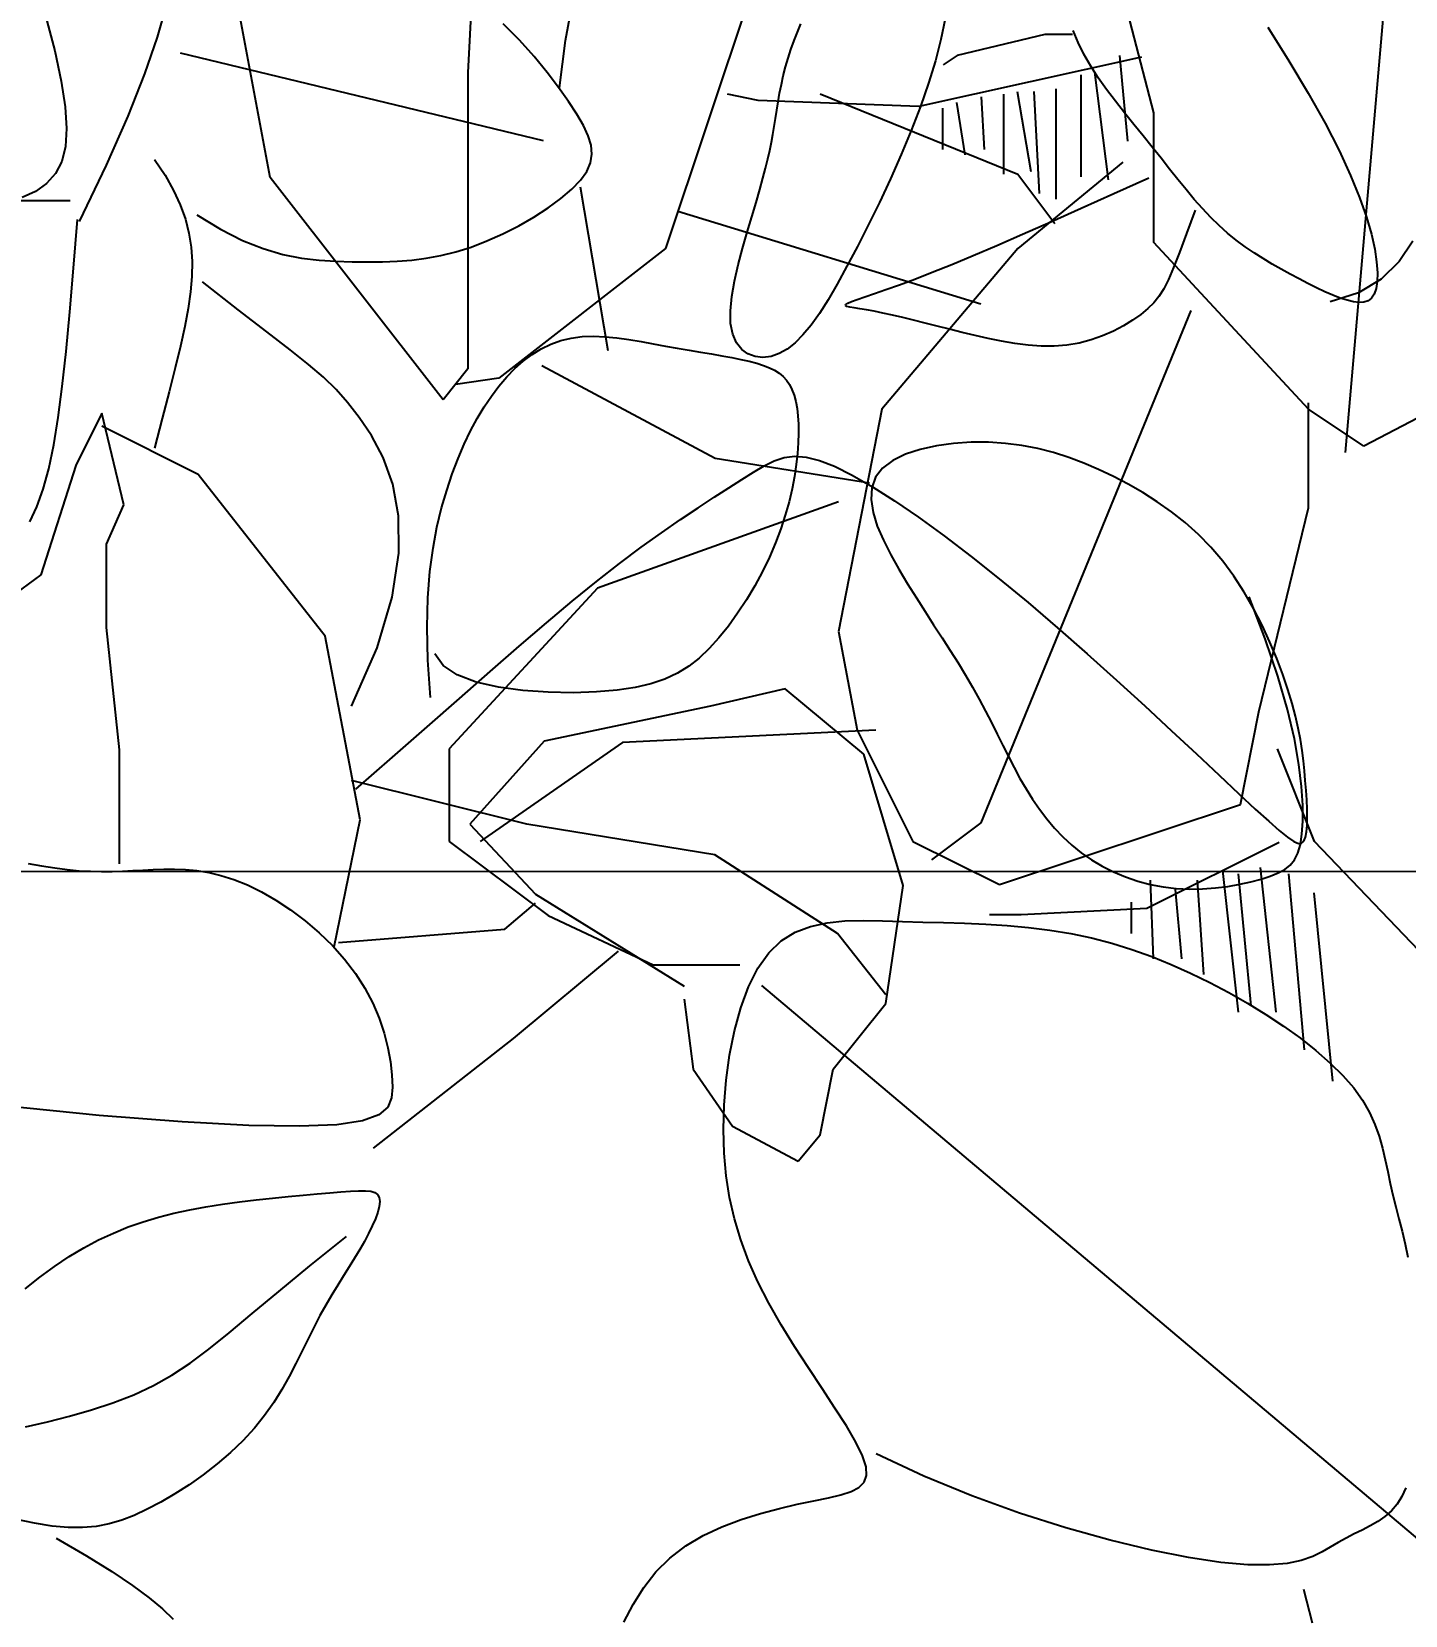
# Model space of a CAD drawing. Header units: metres. Extents: x 10 to 239, y 2 to 253.
# Drawn here: x 85.853 to 88.251, y 94.884 to 97.649 of the extents above; entities that cross this region are included whole.
import ezdxf

# ---------------------------------------------------------------- set-up
doc = ezdxf.new("R2010")
doc.units = ezdxf.units.M
doc.header["$MEASUREMENT"] = 0
doc.layers.get('Defpoints').update_dxf_attribs({"color": 9})
for name, color, linetype in [('-cotas', 252, 'Continuous'), ('1', 7, 'Continuous'), ('cot200', 9, 'Continuous')]:
    doc.layers.add(name, color=color, linetype=linetype)
doc.layers.add('barrera', color=7, linetype='Continuous', lineweight=0, true_color=0x9dbb63)
doc.layers.add('bloques ARBOLES', color=7, linetype='Continuous', true_color=0xb8d897)
doc.styles.get("Standard").update_dxf_attribs({"font": 'arial.ttf'})
doc.dimstyles.get("Standard").update_dxf_attribs({"dimtxt": 0.18, "dimasz": 0.18, "dimexe": 0.18, "dimexo": 0.0625, "dimgap": 0.09, "dimtad": 0, "dimtih": 1, "dimtoh": 1, "dimdec": 4, "dimzin": 0, "dimdsep": 46, "dimtxsty": 'Standard', "dimcen": 0.09, "dimadec": 0, "dimazin": 0, "dimtfac": 1, "dimtdec": 4, "dimtofl": 0, "dimtmove": 0, "dimatfit": 3, "dimfxl": 1, "dimtolj": 1, "dimtzin": 0, "dimarcsym": 0})

# ---------------------------------------------------------------- blocks, each defined once
blk = doc.blocks.new('A$C6F4E7DED')
for p, q in [((1790.46, 1611.05), (1804.72, 1337.47)), ((1399.69, 1162.18), (1376.88, 1424.38)), ((1895.99, 1289.02), (1918.81, 1411.56)), ((1488.11, 1318.93), (1505.23, 1384.48)), ((1670.66, 1384.48), (1713.44, 1256.23)), ((1504.03, 1345.3), (1500.21, 1305.83)), ((1493.82, 1344.58), (1596.5, 1321.78)), ((1515.5, 1337.66), (1509.13, 1288.01)), ((1521.87, 1336.39), (1521.87, 1289.28)), ((1804.72, 1337.47), (1804.72, 1200.68)), ((1533.34, 1330.02), (1533.34, 1279.09)), ((1543.53, 1328.75), (1540.98, 1281.64)), ((1551.18, 1328.75), (1544.81, 1291.83)), ((1550.86, 1290.43), (1642.14, 1327.48)), ((1557.55, 1327.48), (1557.55, 1290.55)), ((1567.75, 1326.2), (1566.47, 1302.01)), ((1579.21, 1323.66), (1575.39, 1299.47)), ((1596.5, 1321.78), (1670.66, 1324.63)), ((1670.66, 1324.63), (1684.92, 1327.48)), ((1488.11, 1259.08), (1488.11, 1318.93)), ((1585.59, 1321.11), (1585.59, 1302.01)), ((1502.38, 1296.13), (1550.86, 1256.23)), ((1533.75, 1267.63), (1550.86, 1290.43)), ((1816.13, 1186.43), (1895.99, 1289.02)), ((1567.98, 1230.58), (1707.74, 1273.33)), ((1416.81, 1182.13), (1488.11, 1259.08)), ((1550.86, 1256.23), (1613.61, 1182.13)), ((1713.44, 1256.23), (1790.46, 1196.38)), ((1471, 1227.73), (1567.98, 991.18)), ((1690.63, 1159.33), (1770.49, 1202.08)), ((1804.72, 1200.68), (1816.13, 1186.43)), ((1331.24, 1196.38), (1391.14, 1165.03)), ((1790.46, 1196.38), (1810.42, 1193.53)), ((1416.81, 1136.53), (1416.81, 1184.98)), ((1391.14, 1165.03), (1416.81, 1182.13)), ((1613.61, 1182.13), (1633.58, 1079.53)), ((1619.32, 1147.93), (1690.63, 1159.33)), ((442.47, 1131.47), (438.68, 1151.45)), ((267.12, 1141.41), (269.11, 1131.92)), ((630.77, 1132.93), (626.48, 1147.5)), ((682.35, 1142.9), (678.13, 1126.66)), ((118.22, 1137.54), (108.52, 1122.06)), ((205.8, 1130.5), (208.09, 1136.03)), ((208.34, 1134.16), (221.14, 1134.16)), ((221.14, 1134.16), (261.67, 1124.57)), ((335.32, 1135.34), (333.75, 1139.22)), ((336.88, 1131.39), (335.32, 1135.34)), ((463.68, 1131.6), (471.24, 1139.21)), ((636.58, 1116.03), (630.77, 1132.93)), ((1439.63, 1042.48), (1416.81, 1136.53)), ((1633.58, 1139.38), (1744.82, 1099.48)), ((203.13, 1125.09), (205.8, 1130.5)), ((269.11, 1131.92), (271.67, 1122.06)), ((338.35, 1127.37), (336.88, 1131.39)), ((339.7, 1123.32), (338.35, 1127.37)), ((445.11, 1109.65), (442.47, 1131.47)), ((452.58, 1085.14), (620.02, 1125.63)), ((456.9, 1124.04), (463.68, 1131.6)), ((678.13, 1126.66), (675.12, 1112.7)), ((108.52, 1122.06), (99.64, 1107.18)), ((196.51, 1114.25), (200.02, 1119.67)), ((200.02, 1119.67), (203.13, 1125.09)), ((261.67, 1124.57), (268.07, 1120.3)), ((271.67, 1122.06), (274.82, 1111.78)), ((340.88, 1119.25), (339.7, 1123.32)), ((341.9, 1115.19), (340.88, 1119.25)), ((450.87, 1116.69), (456.9, 1124.04)), ((192.69, 1108.82), (196.51, 1114.25)), ((274.82, 1111.78), (278.59, 1101.04)), ((342.79, 1111.14), (341.9, 1115.19)), ((343.57, 1107.12), (342.79, 1111.14)), ((445.58, 1109.7), (450.87, 1116.69)), ((644.26, 1096.47), (636.58, 1116.03)), ((675.12, 1112.7), (673.3, 1100.83)), ((99.64, 1107.18), (91.85, 1093.27)), ((188.63, 1103.4), (192.69, 1108.82)), ((344.26, 1103.15), (343.57, 1107.12)), ((441.02, 1103.25), (445.58, 1109.7)), ((180.13, 1092.69), (184.42, 1098.02)), ((184.42, 1098.02), (188.63, 1103.4)), ((278.59, 1101.04), (282.86, 1089.98)), ((344.9, 1099.25), (344.26, 1103.15)), ((345.51, 1095.43), (344.9, 1099.25)), ((434.14, 1092.25), (437.19, 1097.46)), ((437.19, 1097.46), (441.02, 1103.25)), ((654.17, 1073.88), (644.26, 1096.47)), ((673.3, 1100.83), (672.66, 1090.83)), ((1744.82, 1099.48), (1813.27, 1025.38)), ((91.85, 1093.27), (85.34, 1080.61)), ((175.84, 1087.41), (180.13, 1092.69)), ((282.86, 1089.98), (287.53, 1078.79)), ((346.1, 1091.71), (345.51, 1095.43)), ((346.72, 1088.09), (346.1, 1091.71)), ((431.92, 1087.51), (434.14, 1092.25)), ((672.66, 1090.83), (673.21, 1082.5)), ((167.55, 1077.12), (171.62, 1082.22)), ((171.62, 1082.22), (175.84, 1087.41)), ((347.38, 1084.47), (346.72, 1088.09)), ((348.14, 1080.75), (347.38, 1084.47)), ((430.24, 1079.02), (430.6, 1083.14)), ((430.6, 1083.14), (431.92, 1087.51)), ((673.21, 1082.5), (674.93, 1075.64)), ((85.34, 1080.61), (80.06, 1069.21)), ((163.6, 1072.14), (167.55, 1077.12)), ((287.53, 1078.79), (292.47, 1067.65)), ((349.01, 1076.81), (348.14, 1080.75)), ((350.05, 1072.55), (349.01, 1076.81)), ((430.9, 1075.03), (430.24, 1079.02)), ((432.63, 1071.07), (430.9, 1075.03)), ((632.09, 1076.59), (627.24, 1069.24)), ((674.93, 1075.64), (677.82, 1070.03)), ((1633.58, 1079.53), (1625.02, 1033.93)), ((80.06, 1069.21), (75.9, 1059.02)), ((155.95, 1062.63), (159.74, 1067.3)), ((159.74, 1067.3), (163.6, 1072.14)), ((189.38, 1060.77), (173.15, 1068.09)), ((292.47, 1067.65), (297.55, 1056.74)), ((351.28, 1067.86), (350.05, 1072.55)), ((352.73, 1062.62), (351.28, 1067.86)), ((435.51, 1067.02), (432.63, 1071.07)), ((627.24, 1069.24), (623.29, 1062.26)), ((666.66, 1047.9), (654.17, 1073.88)), ((677.82, 1070.03), (681.87, 1065.48)), ((152.19, 1058.14), (155.95, 1062.63)), ((204.48, 1054), (189.38, 1060.77)), ((354.46, 1056.72), (352.73, 1062.62)), ((422.71, 988.17), (435.51, 1063.83)), ((439.55, 1062.81), (435.51, 1067.02)), ((444.6, 1058.5), (439.55, 1062.81)), ((623.29, 1062.26), (620.17, 1055.55)), ((681.87, 1065.48), (687.05, 1061.8)), ((687.05, 1061.8), (693.15, 1058.95)), ((75.9, 1059.02), (72.74, 1049.99)), ((144.64, 1049.83), (148.43, 1053.87)), ((148.43, 1053.87), (152.19, 1058.14)), ((151.82, 1053.17), (155.8, 1042.33)), ((218.49, 1047.76), (204.48, 1054)), ((297.55, 1056.74), (302.67, 1046.25)), ((356.45, 1050.12), (354.46, 1056.72)), ((450.48, 1054.19), (444.6, 1058.5)), ((457.02, 1049.98), (450.48, 1054.19)), ((620.17, 1055.55), (617.81, 1049.02)), ((670.96, 1057.4), (711.82, 1057.4)), ((72.74, 1049.99), (70.46, 1042.05)), ((136.84, 1042.55), (140.78, 1046.05)), ((140.78, 1046.05), (144.64, 1049.83)), ((231.44, 1042.06), (218.49, 1047.76)), ((302.67, 1046.25), (307.69, 1036.35)), ((358.59, 1042.96), (356.45, 1050.12)), ((464.02, 1045.96), (457.02, 1049.98)), ((471.31, 1042.25), (464.02, 1045.96)), ((612.55, 1051.04), (601.7, 1044.31)), ((617.81, 1049.02), (616.17, 1042.55)), ((669.4, 1026.44), (667.55, 1048.9)), ((51.27, 1038.81), (57.64, 1029.38)), ((70.46, 1042.05), (68.94, 1035.16)), ((128.74, 1036.27), (132.82, 1039.3)), ((132.82, 1039.3), (136.84, 1042.55)), ((155.8, 1042.33), (159.06, 1033.58)), ((243.35, 1036.89), (231.44, 1042.06)), ((360.73, 1035.48), (358.59, 1042.96)), ((478.69, 1038.94), (471.31, 1042.25)), ((485.99, 1036.12), (478.69, 1038.94)), ((591.49, 1039.16), (581.87, 1035.38)), ((601.7, 1044.31), (591.49, 1039.16)), ((616.17, 1042.55), (615.18, 1036.06)), ((1448.18, 999.73), (1439.63, 1042.48)), ((68.94, 1035.16), (68.06, 1029.25)), ((116.27, 1028.3), (120.45, 1030.8)), ((120.45, 1030.8), (124.61, 1033.45)), ((124.61, 1033.45), (128.74, 1036.27)), ((159.06, 1033.58), (161.78, 1026.61)), ((254.25, 1032.24), (243.35, 1036.89)), ((264.17, 1028.11), (254.25, 1032.24)), ((307.69, 1036.35), (312.51, 1027.24)), ((362.72, 1027.89), (360.73, 1035.48)), ((493.07, 1033.88), (485.99, 1036.12)), ((499.95, 1032.17), (493.07, 1033.88)), ((506.7, 1030.93), (499.95, 1032.17)), ((513.39, 1030.08), (506.7, 1030.93)), ((564.22, 1031.05), (556.09, 1030.06)), ((572.8, 1032.75), (564.22, 1031.05)), ((581.87, 1035.38), (572.8, 1032.75)), ((615.18, 1036.06), (614.78, 1029.43)), ((1625.02, 1033.93), (1599.35, 982.63)), ((1616.47, 1033.93), (1733.41, 1028.23)), ((57.64, 1029.38), (65.96, 1021.35)), ((68.06, 1029.25), (67.71, 1024.28)), ((67.71, 1024.28), (67.79, 1020.19)), ((103.81, 1021.39), (107.94, 1023.61)), ((107.94, 1023.61), (112.1, 1025.91)), ((112.1, 1025.91), (116.27, 1028.3)), ((161.78, 1026.61), (164.15, 1021.12)), ((273.13, 1024.49), (264.17, 1028.11)), ((281.17, 1021.37), (273.13, 1024.49)), ((312.51, 1027.24), (317.02, 1019.06)), ((364.41, 1020.4), (362.72, 1027.89)), ((520.09, 1029.57), (513.39, 1030.08)), ((526.86, 1029.33), (520.09, 1029.57)), ((533.78, 1029.29), (526.86, 1029.33)), ((540.92, 1029.37), (533.78, 1029.29)), ((548.33, 1029.58), (540.92, 1029.37)), ((556.09, 1030.06), (548.33, 1029.58)), ((614.78, 1029.43), (614.91, 1022.58)), ((671.15, 1006.17), (669.4, 1026.44)), ((1413.96, 982.63), (1431.07, 1025.38)), ((1733.41, 1028.23), (1799.01, 982.63)), ((1813.27, 1025.38), (1813.27, 982.63)), ((65.96, 1021.35), (76.49, 1015.07)), ((67.79, 1020.19), (68.26, 1016.92)), ((68.26, 1016.92), (69.12, 1014.39)), ((91.97, 1015.49), (95.79, 1017.29)), ((95.79, 1017.29), (99.75, 1019.27)), ((99.75, 1019.27), (103.81, 1021.39)), ((164.15, 1021.12), (166.34, 1016.79)), ((166.34, 1016.79), (168.54, 1013.31)), ((288.29, 1018.72), (281.17, 1021.37)), ((294.5, 1016.49), (288.29, 1018.72)), ((299.81, 1014.64), (294.5, 1016.49)), ((317.02, 1019.06), (321.24, 1011.83)), ((365.65, 1013.24), (364.41, 1020.4)), ((593.43, 1007.18), (609.86, 1020.06)), ((614.91, 1022.58), (615.52, 1015.39)), ((69.12, 1014.39), (70.35, 1012.56)), ((70.35, 1012.56), (71.95, 1011.36)), ((71.95, 1011.36), (73.89, 1010.72)), ((73.89, 1010.72), (76.17, 1010.58)), ((76.17, 1010.58), (78.77, 1010.89)), ((76.49, 1015.07), (89.5, 1010.89)), ((78.77, 1010.89), (81.69, 1011.57)), ((81.69, 1011.57), (84.89, 1012.59)), ((84.89, 1012.59), (88.33, 1013.91)), ((88.33, 1013.91), (91.97, 1015.49)), ((168.54, 1013.31), (170.93, 1010.39)), ((170.93, 1010.39), (173.68, 1007.71)), ((304.22, 1013.13), (299.81, 1014.64)), ((307.74, 1011.92), (304.22, 1013.13)), ((310.38, 1010.95), (307.74, 1011.92)), ((312.15, 1010.19), (310.38, 1010.95)), ((311.15, 1008.4), (312.5, 1008.75)), ((313.06, 1009.6), (312.15, 1010.19)), ((312.5, 1008.75), (313.16, 1009.14)), ((313.16, 1009.14), (313.06, 1009.6)), ((321.24, 1011.83), (325.25, 1005.51)), ((366.3, 1006.63), (365.65, 1013.24)), ((615.52, 1015.39), (616.6, 1007.71)), ((173.68, 1007.71), (176.95, 1005.02)), ((176.95, 1005.02), (180.71, 1002.35)), ((180.71, 1002.35), (184.93, 999.76)), ((276.46, 1000.99), (281.76, 1002.31)), ((281.76, 1002.31), (286.78, 1003.55)), ((286.78, 1003.55), (291.5, 1004.66)), ((291.5, 1004.66), (295.88, 1005.64)), ((295.88, 1005.64), (299.89, 1006.46)), ((299.89, 1006.46), (303.47, 1007.11)), ((303.47, 1007.11), (306.58, 1007.62)), ((306.58, 1007.62), (309.16, 1008.03)), ((309.16, 1008.03), (311.15, 1008.4)), ((325.25, 1005.51), (329.08, 1000.09)), ((366.19, 1000.78), (366.3, 1006.63)), ((580.17, 996.93), (593.43, 1007.18)), ((616.6, 1007.71), (618.12, 999.41)), ((672.88, 987.99), (671.15, 1006.17)), ((184.93, 999.76), (189.55, 997.34)), ((189.55, 997.34), (194.51, 995.16)), ((194.51, 995.16), (199.78, 993.3)), ((247.3, 993.86), (253.37, 995.24)), ((253.37, 995.24), (259.36, 996.7)), ((259.36, 996.7), (265.23, 998.16)), ((265.23, 998.16), (270.94, 999.6)), ((270.94, 999.6), (276.46, 1000.99)), ((329.08, 1000.09), (332.8, 995.55)), ((332.8, 995.55), (336.45, 991.85)), ((363.49, 991.92), (365.23, 995.87)), ((365.23, 995.87), (366.19, 1000.78)), ((418.68, 994.19), (413.13, 993.42)), ((424.16, 994.72), (418.68, 994.19)), ((429.53, 994.94), (424.16, 994.72)), ((434.75, 994.77), (429.53, 994.94)), ((439.78, 994.14), (434.75, 994.77)), ((444.59, 993), (439.78, 994.14)), ((569.55, 988.72), (580.17, 996.93)), ((618.12, 999.41), (620.09, 990.34)), ((1559.42, 962.68), (1448.18, 999.73)), ((199.78, 993.3), (205.29, 991.83)), ((205.29, 991.83), (211.01, 990.84)), ((211.01, 990.84), (216.88, 990.37)), ((216.88, 990.37), (222.86, 990.38)), ((222.86, 990.38), (228.93, 990.8)), ((228.93, 990.8), (235.05, 991.57)), ((235.05, 991.57), (241.19, 992.61)), ((241.19, 992.61), (247.3, 993.86)), ((336.45, 991.85), (340.1, 988.99)), ((340.1, 988.99), (343.79, 986.93)), ((343.79, 986.93), (347.55, 985.66)), ((354.88, 985.57), (358.19, 986.8)), ((358.19, 986.8), (361.1, 988.91)), ((361.1, 988.91), (363.49, 991.92)), ((375.07, 986.78), (370.24, 985.94)), ((380.14, 987.65), (375.07, 986.78)), ((385.4, 988.53), (380.14, 987.65)), ((390.81, 989.46), (385.4, 988.53)), ((396.33, 990.44), (390.81, 989.46)), ((401.91, 991.47), (396.33, 990.44)), ((407.52, 992.49), (401.91, 991.47)), ((413.13, 993.42), (407.52, 992.49)), ((449.2, 991.34), (444.59, 993)), ((453.61, 989.19), (449.2, 991.34)), ((457.84, 986.57), (453.61, 989.19)), ((561.04, 981.95), (569.55, 988.72)), ((620.09, 990.34), (622.48, 980.34)), ((674.65, 971.77), (672.88, 987.99)), ((1567.98, 991.18), (1590.8, 974.08)), ((348.33, 980.44), (345.94, 979.25)), ((347.55, 985.66), (351.29, 985.2)), ((351.06, 981.51), (348.33, 980.44)), ((354.14, 982.47), (351.06, 981.51)), ((351.29, 985.2), (354.88, 985.57)), ((357.6, 983.38), (354.14, 982.47)), ((361.46, 984.25), (357.6, 983.38)), ((365.69, 985.1), (361.46, 984.25)), ((370.24, 985.94), (365.69, 985.1)), ((461.89, 983.52), (457.84, 986.57)), ((465.78, 980.04), (461.89, 983.52)), ((469.52, 976.18), (465.78, 980.04)), ((554.12, 976.03), (561.04, 981.95)), ((622.48, 980.34), (625.28, 969.27)), ((1354.06, 919.93), (1413.96, 982.63)), ((1430.32, 982.18), (1491.3, 951.71)), ((1599.35, 982.63), (1559.42, 962.68)), ((1813.27, 982.63), (1767.64, 948.43)), ((339.07, 972.61), (337.91, 970.32)), ((340.44, 974.62), (339.07, 972.61)), ((342.02, 976.37), (340.44, 974.62)), ((343.84, 977.91), (342.02, 976.37)), ((345.94, 979.25), (343.84, 977.91)), ((473.12, 971.94), (469.52, 976.18)), ((548.26, 970.37), (554.12, 976.03)), ((336.14, 964.86), (335.54, 961.67)), ((336.93, 967.74), (336.14, 964.86)), ((337.91, 970.32), (336.93, 967.74)), ((476.59, 967.34), (473.12, 971.94)), ((479.94, 962.38), (476.59, 967.34)), ((542.94, 964.38), (548.26, 970.37)), ((625.28, 969.27), (628.49, 956.99)), ((676.52, 957.41), (674.65, 971.77)), ((1425.96, 967.67), (1418.71, 886.43)), ((1439.03, 970.57), (1431.77, 903.84)), ((1449.19, 967.67), (1443.39, 906.74)), ((1456.45, 969.12), (1449.19, 903.84)), ((335.13, 958.17), (334.91, 954.34)), ((335.54, 961.67), (335.13, 958.17)), ((483.15, 957.04), (479.94, 962.38)), ((537.61, 957.47), (542.94, 964.38)), ((646.23, 917.09), (656.33, 959.49)), ((656.33, 959.49), (668.46, 935.26)), ((1414.35, 958.96), (1405.64, 871.92)), ((1468.07, 964.77), (1465.17, 921.25)), ((1478.23, 960.42), (1475.33, 928.5)), ((1489.85, 964.77), (1488.4, 928.5)), ((334.91, 954.34), (334.88, 950.19)), ((486.23, 951.28), (483.15, 957.04)), ((489.18, 945.1), (486.23, 951.28)), ((531.99, 949.09), (537.61, 957.47)), ((611.88, 931.22), (656.33, 953.43)), ((628.49, 956.99), (632.09, 943.33)), ((678.57, 944.79), (676.52, 957.41)), ((1491.3, 951.71), (1549.37, 948.81)), ((1498.56, 954.61), (1498.56, 940.11)), ((217.2, 941.27), (224.38, 943.12)), ((224.38, 943.12), (231.74, 944.55)), ((231.74, 944.55), (239.31, 945.53)), ((239.31, 945.53), (247.13, 946.03)), ((247.13, 946.03), (255.19, 946.02)), ((255.19, 946.02), (263.29, 945.49)), ((263.29, 945.49), (271.2, 944.4)), ((271.2, 944.4), (278.66, 942.74)), ((334.88, 950.19), (335.03, 945.69)), ((335.03, 945.69), (335.39, 940.85)), ((491.99, 938.48), (489.18, 945.1)), ((526.59, 938.92), (531.99, 949.09)), ((680.85, 933.8), (678.57, 944.79)), ((1555.76, 943.74), (1545.92, 942.86)), ((1549.37, 948.81), (1563.89, 948.81)), ((1565.61, 944.37), (1555.76, 943.74)), ((1575.43, 944.82), (1565.61, 944.37)), ((1585.16, 945.14), (1575.43, 944.82)), ((1594.75, 945.4), (1585.16, 945.14)), ((1604.17, 945.67), (1594.75, 945.4)), ((1613.36, 945.97), (1604.17, 945.67)), ((1622.26, 946.12), (1613.36, 945.97)), ((1630.8, 945.9), (1622.26, 946.12)), ((1638.92, 945.07), (1630.8, 945.9)), ((1646.55, 943.42), (1638.92, 945.07)), ((1653.63, 940.72), (1646.55, 943.42)), ((1767.64, 948.43), (1719.15, 925.63)), ((196.36, 933.47), (203.23, 936.42)), ((203.23, 936.42), (210.16, 939.03)), ((210.16, 939.03), (217.2, 941.27)), ((278.66, 942.74), (285.45, 940.49)), ((285.45, 940.49), (291.32, 937.6)), ((291.32, 937.6), (296.03, 934.07)), ((325.21, 937.67), (318.19, 934.92)), ((331.27, 939.18), (325.21, 937.67)), ((336.61, 939.57), (331.27, 939.18)), ((335.39, 940.85), (335.95, 935.69)), ((335.95, 935.69), (336.77, 930.24)), ((341.47, 938.96), (336.61, 939.57)), ((346.1, 937.46), (341.47, 938.96)), ((350.73, 935.21), (346.1, 937.46)), ((494.67, 931.39), (491.99, 938.48)), ((522.17, 926.66), (526.59, 938.92)), ((1507.52, 935.59), (1498.25, 932.73)), ((1516.92, 938.05), (1507.52, 935.59)), ((1526.46, 940.07), (1516.92, 938.05)), ((1536.14, 941.66), (1526.46, 940.07)), ((1545.92, 942.86), (1536.14, 941.66)), ((1660.09, 936.74), (1653.63, 940.72)), ((1665.86, 931.27), (1660.09, 936.74)), ((182.73, 926.66), (189.54, 930.21)), ((189.54, 930.21), (196.36, 933.47)), ((296.03, 934.07), (299.33, 929.87)), ((299.33, 929.87), (301.07, 925)), ((310.03, 930.85), (300.79, 925.51)), ((318.19, 934.92), (310.03, 930.85)), ((336.77, 930.24), (337.85, 924.53)), ((355.61, 932.3), (350.73, 935.21)), ((360.97, 928.86), (355.61, 932.3)), ((367.01, 924.99), (360.97, 928.86)), ((497.2, 923.82), (494.67, 931.39)), ((553.28, 856.52), (611.88, 931.22)), ((668.46, 935.26), (684.62, 884.78)), ((683.44, 924.31), (680.85, 933.8)), ((1489.1, 929.46), (1480.07, 925.83)), ((1498.25, 932.73), (1489.1, 929.46)), ((1670.9, 924.15), (1665.86, 931.27)), ((169.29, 918.57), (175.96, 922.79)), ((175.96, 922.79), (182.73, 926.66)), ((300.79, 925.51), (290.58, 919)), ((301.07, 925), (301.37, 919.55)), ((337.85, 924.53), (339.24, 918.58)), ((373.76, 920.65), (367.01, 924.99)), ((499.58, 915.71), (497.2, 923.82)), ((519.49, 912.04), (522.17, 926.66)), ((686.38, 916.2), (683.44, 924.31)), ((1471.14, 921.83), (1462.3, 917.5)), ((1480.07, 925.83), (1471.14, 921.83)), ((1675.2, 915.58), (1670.9, 924.15)), ((1719.15, 925.63), (1679.22, 925.63)), ((156.42, 908.97), (162.76, 913.97)), ((162.76, 913.97), (169.29, 918.57)), ((290.58, 919), (279.5, 911.41)), ((301.37, 919.55), (300.45, 913.62)), ((339.24, 918.58), (340.95, 912.42)), ((381.2, 915.79), (373.76, 920.65)), ((389.32, 910.36), (381.2, 915.79)), ((501.72, 906.9), (499.58, 915.71)), ((654.31, 898.92), (646.23, 917.09)), ((689.62, 909.24), (686.38, 916.2)), ((1298.93, 603.85), (1669.06, 916.06)), ((1462.3, 917.5), (1453.55, 912.85)), ((1678.79, 905.85), (1675.2, 915.58)), ((150.32, 903.52), (156.42, 908.97)), ((279.5, 911.41), (267.69, 902.82)), ((298.49, 907.33), (295.72, 900.78)), ((300.45, 913.62), (298.49, 907.33)), ((340.95, 912.42), (343.02, 906.08)), ((398.09, 904.29), (389.32, 910.36)), ((503.55, 897.19), (501.72, 906.9)), ((519.3, 894.77), (519.49, 912.04)), ((1444.9, 907.91), (1436.43, 902.71)), ((1453.55, 912.85), (1444.9, 907.91)), ((144.51, 897.6), (150.32, 903.52)), ((267.69, 902.82), (255.25, 893.33)), ((295.72, 900.78), (292.32, 894.1)), ((343.02, 906.08), (345.47, 899.59)), ((345.47, 899.59), (348.32, 892.98)), ((407.5, 897.54), (398.09, 904.29)), ((1436.43, 902.71), (1428.26, 897.3)), ((1681.68, 895.24), (1678.79, 905.85)), ((139.02, 891.18), (144.51, 897.6)), ((255.25, 893.33), (242.3, 883.02)), ((292.32, 894.1), (288.52, 887.38)), ((348.32, 892.98), (351.54, 886.33)), ((417.53, 890.04), (407.5, 897.54)), ((504.97, 886.38), (503.55, 897.19)), ((522.34, 874.56), (519.3, 894.77)), ((654.31, 860.55), (654.31, 898.92)), ((1420.5, 891.74), (1413.28, 886.06)), ((1428.26, 897.3), (1420.5, 891.74)), ((1683.9, 884.03), (1681.68, 895.24)), ((133.9, 884.24), (139.02, 891.18)), ((288.52, 887.38), (284.51, 880.74)), ((351.54, 886.33), (355.08, 879.74)), ((428.16, 881.75), (417.53, 890.04)), ((505.89, 874.28), (504.97, 886.38)), ((684.62, 884.78), (706.85, 868.63)), ((1413.28, 886.06), (1406.68, 880.32)), ((129.17, 876.91), (133.9, 884.24)), ((242.3, 883.02), (228.94, 872)), ((284.51, 880.74), (280.48, 874.28)), ((355.08, 879.74), (358.9, 873.3)), ((439.38, 872.62), (428.16, 881.75)), ((1406.68, 880.32), (1400.84, 874.56)), ((1685.46, 872.5), (1683.9, 884.03)), ((119.43, 855.32), (126.89, 874.69)), ((124.83, 869.3), (129.17, 876.91)), ((228.94, 872), (215.33, 860.37)), ((280.48, 874.28), (276.47, 867.98)), ((358.9, 873.3), (362.96, 867.09)), ((451.25, 862.65), (439.38, 872.62)), ((506.22, 860.69), (505.89, 874.28)), ((529.37, 851.14), (522.34, 874.56)), ((1400.84, 874.56), (1395.87, 868.82)), ((1686.39, 860.94), (1685.46, 872.5)), ((120.87, 861.56), (124.83, 869.3)), ((276.47, 867.98), (272.51, 861.84)), ((362.96, 867.09), (367.21, 861.21)), ((463.82, 851.85), (451.25, 862.65)), ((1391.83, 863.16), (1388.62, 857.55)), ((1395.87, 868.82), (1391.83, 863.16)), ((113.58, 838.01), (119.43, 855.32)), ((117.32, 853.83), (120.87, 861.56)), ((215.33, 860.37), (201.66, 848.38)), ((268.64, 855.84), (264.88, 849.97)), ((272.51, 861.84), (268.64, 855.84)), ((367.21, 861.21), (371.61, 855.75)), ((371.61, 855.75), (376.12, 850.8)), ((505.88, 845.41), (506.22, 860.69)), ((537.11, 771.72), (553.28, 856.52)), ((648.25, 804.02), (654.31, 860.55)), ((1388.62, 857.55), (1386.11, 852.01)), ((1686.69, 849.61), (1686.39, 860.94)), ((114.15, 846.22), (117.32, 853.83)), ((201.66, 848.38), (188.17, 836.29)), ((264.88, 849.97), (261.26, 844.21)), ((376.12, 850.8), (380.73, 846.42)), ((477.14, 840.24), (463.82, 851.85)), ((498.92, 842.98), (502.76, 848.44)), ((541.15, 824.21), (529.37, 851.14)), ((1386.11, 852.01), (1384.15, 846.51)), ((1686.39, 838.75), (1686.69, 849.61)), ((111.4, 838.89), (114.15, 846.22)), ((261.26, 844.21), (257.8, 838.55)), ((380.73, 846.42), (385.55, 842.63)), ((385.55, 842.63), (390.77, 839.39)), ((492.36, 838.65), (498.92, 842.98)), ((504.78, 828.25), (505.88, 845.41)), ((1382.61, 841.05), (1381.33, 835.62)), ((1384.15, 846.51), (1382.61, 841.05)), ((109.04, 831.95), (111.4, 838.89)), ((109.16, 822.65), (113.58, 838.01)), ((188.17, 836.29), (175.1, 824.38)), ((257.8, 838.55), (254.54, 832.96)), ((390.77, 839.39), (396.52, 836.68)), ((396.52, 836.68), (402.97, 834.49)), ((402.97, 834.49), (410.29, 832.79)), ((473.35, 832.98), (483.64, 835.35)), ((491.27, 827.82), (477.14, 840.24)), ((483.64, 835.35), (492.36, 838.65)), ((1381.33, 835.62), (1380.19, 830.2)), ((1685.46, 828.32), (1686.39, 838.75)), ((107.09, 825.52), (109.04, 831.95)), ((251.49, 827.44), (248.61, 821.99)), ((254.54, 832.96), (251.49, 827.44)), ((304.72, 802), (341.1, 832.29)), ((341.1, 832.29), (375.45, 824.21)), ((410.29, 832.79), (418.63, 831.56)), ((418.63, 831.56), (428.16, 830.77)), ((428.16, 830.77), (438.9, 830.44)), ((438.9, 830.44), (450.4, 830.62)), ((450.4, 830.62), (462.08, 831.44)), ((462.08, 831.44), (473.35, 832.98)), ((506.28, 814.61), (491.27, 827.82)), ((1380.19, 830.2), (1379.04, 824.8)), ((1683.9, 818.23), (1685.46, 828.32)), ((104.24, 814), (105.51, 819.56)), ((105.51, 819.56), (107.09, 825.52)), ((105.99, 809.13), (109.16, 822.65)), ((175.1, 824.38), (162.67, 812.91)), ((248.61, 821.99), (245.87, 816.61)), ((375.45, 824.21), (452.24, 808.06)), ((1377.78, 819.38), (1376.4, 813.93)), ((1379.04, 824.8), (1377.78, 819.38)), ((103.24, 808.78), (104.24, 814)), ((162.67, 812.91), (151.13, 802.15)), ((245.87, 816.61), (243.21, 811.3)), ((522.21, 800.61), (506.28, 814.61)), ((1376.4, 813.93), (1374.97, 808.37)), ((1681.68, 808.39), (1683.9, 818.23)), ((102.45, 803.82), (103.24, 808.78)), ((103.89, 797.34), (105.99, 809.13)), ((240.61, 806.07), (238.01, 800.93)), ((243.21, 811.3), (240.61, 806.07)), ((452.24, 808.06), (486.59, 769.7)), ((648.25, 751.53), (648.25, 804.02)), ((1374.97, 808.37), (1373.54, 802.68)), ((1678.79, 798.69), (1681.68, 808.39)), ((101.36, 794.44), (101.85, 799.07)), ((101.85, 799.07), (102.45, 803.82)), ((102.67, 787.17), (103.89, 797.34)), ((151.13, 802.15), (140.7, 792.37)), ((238.01, 800.93), (235.37, 795.87)), ((286.53, 741.43), (304.72, 802)), ((539.13, 785.85), (522.21, 800.61)), ((1372.14, 796.8), (1370.82, 790.69)), ((1373.54, 802.68), (1372.14, 796.8)), ((1675.2, 789.05), (1678.79, 798.69)), ((100.6, 785.36), (100.96, 789.89)), ((100.96, 789.89), (101.36, 794.44)), ((140.7, 792.37), (131.61, 783.83)), ((232.65, 790.9), (229.8, 786.03)), ((235.37, 795.87), (232.65, 790.9)), ((460.32, 769.7), (541.15, 789.89)), ((100.31, 780.94), (100.6, 785.36)), ((102.15, 778.5), (102.67, 787.17)), ((131.61, 783.83), (124.04, 776.75)), ((229.8, 786.03), (226.81, 781.28)), ((1670.9, 779.37), (1675.2, 789.05)), ((100.04, 772.77), (100.11, 776.71)), ((100.11, 776.71), (100.31, 780.94)), ((102.14, 771.21), (102.15, 778.5)), ((124.04, 776.75), (117.88, 771.09)), ((223.64, 776.67), (220.27, 772.22)), ((226.81, 781.28), (223.64, 776.67)), ((1665.86, 769.56), (1670.9, 779.37)), ((100.12, 769.23), (100.04, 772.77)), ((100.39, 766.18), (100.12, 769.23)), ((102.5, 765.2), (102.14, 771.21)), ((117.88, 771.09), (112.98, 766.77)), ((216.68, 767.97), (212.85, 763.93)), ((220.27, 772.22), (216.68, 767.97)), ((373.43, 755.57), (460.32, 769.7)), ((486.59, 769.7), (456.28, 737.4)), ((549.23, 713.17), (537.11, 771.72)), ((1660.12, 759.57), (1665.86, 769.56)), ((100.89, 763.73), (100.39, 766.18)), ((101.64, 761.96), (100.89, 763.73)), ((102.69, 760.98), (101.64, 761.96)), ((103.23, 760.31), (102.5, 765.2)), ((104.19, 760.88), (102.69, 760.98)), ((104.35, 756.39), (103.23, 760.31)), ((106.29, 761.75), (104.19, 760.88)), ((109.17, 763.69), (106.29, 761.75)), ((112.98, 766.77), (109.17, 763.69)), ((212.85, 763.93), (208.75, 760.12)), ((105.91, 753.27), (104.35, 756.39)), ((107.93, 750.82), (105.91, 753.27)), ((199.66, 753.32), (194.67, 750.36)), ((204.36, 756.58), (199.66, 753.32)), ((208.75, 760.12), (204.36, 756.58)), ((316.85, 719.23), (373.43, 755.57)), ((1653.92, 749.55), (1660.12, 759.57)), ((110.45, 748.86), (107.93, 750.82)), ((113.51, 747.24), (110.45, 748.86)), ((117.13, 745.81), (113.51, 747.24)), ((121.33, 744.45), (117.13, 745.81)), ((189.44, 747.72), (183.98, 745.43)), ((194.67, 750.36), (189.44, 747.72)), ((601.41, 746.14), (595.47, 744.24)), ((607.09, 747.47), (601.41, 746.14)), ((612.55, 748.35), (607.09, 747.47)), ((617.8, 748.83), (612.55, 748.35)), ((622.88, 749.01), (617.8, 748.83)), ((627.82, 748.98), (622.88, 749.01)), ((632.66, 748.81), (627.82, 748.98)), ((637.41, 748.57), (632.66, 748.81)), ((642.13, 748.33), (637.41, 748.57)), ((646.87, 748.11), (642.13, 748.33)), ((651.67, 747.96), (646.87, 748.11)), ((656.57, 747.91), (651.67, 747.96)), ((661.62, 748.01), (656.57, 747.91)), ((666.88, 748.29), (661.62, 748.01)), ((672.38, 748.81), (666.88, 748.29)), ((678.16, 749.57), (672.38, 748.81)), ((684.18, 750.54), (678.16, 749.57)), ((690.4, 751.66), (684.18, 750.54)), ((1647.52, 739.67), (1653.92, 749.55)), ((126.05, 743.16), (121.33, 744.45)), ((131.2, 742.02), (126.05, 743.16)), ((136.7, 741.06), (131.2, 742.02)), ((142.48, 740.33), (136.7, 741.06)), ((148.43, 739.89), (142.48, 740.33)), ((154.49, 739.8), (148.43, 739.89)), ((160.57, 740.09), (154.49, 739.8)), ((166.6, 740.81), (160.57, 740.09)), ((172.53, 741.95), (166.6, 740.81)), ((178.33, 743.5), (172.53, 741.95)), ((183.98, 745.43), (178.33, 743.5)), ((294.62, 686.92), (286.53, 741.43)), ((582.72, 738.5), (576.02, 734.62)), ((589.24, 741.72), (582.72, 738.5)), ((595.47, 744.24), (589.24, 741.72)), ((1641.22, 730.13), (1647.52, 739.67)), ((456.28, 737.4), (387.57, 695)), ((470.42, 721.24), (456.28, 733.36)), ((576.02, 734.62), (569.26, 730.15)), ((562.57, 725.14), (556.11, 719.64)), ((569.26, 730.15), (562.57, 725.14)), ((1635.3, 721.12), (1641.22, 730.13)), ((294.62, 690.96), (316.85, 719.23)), ((547.21, 715.19), (470.42, 721.24)), ((556.11, 719.64), (549.98, 713.73)), ((1630.03, 712.82), (1635.3, 721.12)), ((466.38, 670.77), (417.88, 711.15)), ((549.98, 713.73), (544.34, 707.47)), ((1625.7, 705.42), (1630.03, 712.82)), ((544.34, 707.47), (539.31, 700.9)), ((1622.6, 699.11), (1625.7, 705.42)), ((539.31, 700.9), (534.99, 694.1)), ((1594.29, 689.67), (1616.19, 699.91)), ((1620.93, 694.02), (1622.6, 699.11)), ((387.57, 688.94), (383.53, 656.64)), ((531.38, 687.16), (528.44, 680.19)), ((534.99, 694.1), (531.38, 687.16)), ((1572.13, 680.56), (1594.29, 689.67)), ((1620.69, 690.01), (1620.93, 694.02)), ((1621.81, 686.9), (1620.69, 690.01)), ((318.87, 656.64), (294.62, 686.92)), ((528.44, 680.19), (526.11, 673.29)), ((1371.87, 684.33), (1373.65, 680.26)), ((1373.65, 680.26), (1375.84, 676.7)), ((1550.13, 672.58), (1572.13, 680.56)), ((1624.2, 684.5), (1621.81, 686.9)), ((1627.79, 682.63), (1624.2, 684.5)), ((1632.51, 681.1), (1627.79, 682.63)), ((1638.28, 679.72), (1632.51, 681.1)), ((526.11, 673.29), (524.38, 666.57)), ((1375.84, 676.7), (1378.46, 673.64)), ((1378.46, 673.64), (1381.45, 671.02)), ((1528.71, 665.74), (1550.13, 672.58)), ((1645.03, 678.3), (1638.28, 679.72)), ((1652.65, 676.67), (1645.03, 678.3)), ((1660.94, 674.74), (1652.65, 676.67)), ((1669.66, 672.4), (1660.94, 674.74)), ((531.05, 620.29), (466.38, 670.77)), ((524.38, 666.57), (523.19, 660.12)), ((1381.45, 671.02), (1384.74, 668.73)), ((1384.74, 668.73), (1388.26, 666.69)), ((1388.26, 666.69), (1391.93, 664.8)), ((1508.29, 660.05), (1528.71, 665.74)), ((1678.58, 669.59), (1669.66, 672.4)), ((1687.46, 666.22), (1678.58, 669.59)), ((1696.07, 662.2), (1687.46, 666.22)), ((523.19, 660.12), (522.5, 654.04)), ((1391.93, 664.8), (1395.67, 662.97)), ((1395.67, 662.97), (1399.41, 661.09)), ((1399.41, 661.09), (1403.08, 659.09)), ((1403.08, 659.09), (1406.67, 656.9)), ((1489.27, 655.5), (1508.29, 660.05)), ((1704.17, 657.45), (1696.07, 662.2)), ((324.93, 626.35), (318.87, 656.64)), ((383.53, 656.64), (365.34, 630.39)), ((522.5, 654.04), (522.28, 648.45)), ((1406.67, 656.9), (1410.46, 654.67)), ((1410.46, 654.67), (1414.8, 652.55)), ((1414.8, 652.55), (1420.05, 650.73)), ((1420.05, 650.73), (1426.56, 649.38)), ((1457.16, 649.88), (1472.09, 652.11)), ((1472.09, 652.11), (1489.27, 655.5)), ((1711.53, 651.88), (1704.17, 657.45)), ((1717.97, 645.45), (1711.53, 651.88)), ((522.28, 648.45), (522.66, 643.45)), ((522.66, 643.45), (524.44, 639.11)), ((1426.56, 649.38), (1434.68, 648.68)), ((1434.68, 648.68), (1444.76, 648.78)), ((1444.76, 648.78), (1457.16, 649.88)), ((1723.56, 638.27), (1717.97, 645.45)), ((524.44, 639.11), (528.6, 635.54)), ((657.69, 635.25), (701.64, 639.69)), ((1419.1, 637.47), (1415.1, 621.92)), ((1728.41, 630.49), (1723.56, 638.27)), ((365.34, 630.39), (335.03, 614.24)), ((528.6, 635.54), (536.12, 632.83)), ((536.12, 632.83), (547.97, 631.06)), ((547.97, 631.06), (565.14, 630.33)), ((565.14, 630.33), (588.59, 630.72)), ((588.59, 630.72), (619.32, 632.32)), ((619.32, 632.32), (657.69, 635.25)), ((1732.66, 622.26), (1728.41, 630.49)), ((335.03, 614.24), (324.93, 626.35)), ((530.43, 599.77), (529.13, 598.82)), ((532.3, 600.35), (530.43, 599.77)), ((534.77, 600.61), (532.3, 600.35)), ((537.87, 600.61), (534.77, 600.61)), ((541.62, 600.4), (537.87, 600.61)), ((546.04, 600.05), (541.62, 600.4)), ((551.16, 599.59), (546.04, 600.05)), ((556.98, 599.09), (551.16, 599.59)), ((528.38, 597.44), (528.15, 595.6)), ((528.15, 595.6), (528.4, 593.32)), ((529.13, 598.82), (528.38, 597.44)), ((528.4, 593.32), (529.08, 590.66)), ((563.42, 598.53), (556.98, 599.09)), ((570.34, 597.89), (563.42, 598.53)), ((577.65, 597.18), (570.34, 597.89)), ((585.22, 596.36), (577.65, 597.18)), ((592.93, 595.42), (585.22, 596.36)), ((600.67, 594.36), (592.93, 595.42)), ((608.33, 593.15), (600.67, 594.36)), ((615.81, 591.77), (608.33, 593.15)), ((529.08, 590.66), (530.15, 587.67)), ((530.15, 587.67), (531.56, 584.4)), ((623.11, 590.2), (615.81, 591.77)), ((630.27, 588.38), (623.11, 590.2)), ((637.29, 586.28), (630.27, 588.38)), ((644.22, 583.85), (637.29, 586.28)), ((531.56, 584.4), (533.27, 580.9)), ((533.27, 580.9), (535.24, 577.21)), ((560.36, 565.85), (543.42, 579.41)), ((651.07, 581.07), (644.22, 583.85)), ((657.87, 577.88), (651.07, 581.07)), ((664.64, 574.25), (657.87, 577.88)), ((535.24, 577.21), (537.4, 573.39)), ((537.4, 573.39), (539.74, 569.48)), ((671.41, 570.15), (664.64, 574.25)), ((678.19, 565.6), (671.41, 570.15)), ((539.74, 569.48), (542.21, 565.47)), ((542.21, 565.47), (544.79, 561.32)), ((574.74, 554.05), (560.36, 565.85)), ((684.98, 560.65), (678.19, 565.6)), ((544.79, 561.32), (547.45, 557.02)), ((547.45, 557.02), (550.18, 552.53)), ((691.8, 555.33), (684.98, 560.65)), ((550.18, 552.53), (552.94, 547.84)), ((587, 543.85), (574.74, 554.05)), ((552.94, 547.84), (555.71, 542.92)), ((555.71, 542.92), (558.47, 537.74)), ((597.61, 535.06), (587, 543.85)), ((558.47, 537.74), (561.2, 532.3)), ((607.02, 527.52), (597.61, 535.06)), ((561.2, 532.3), (563.97, 526.62)), ((563.97, 526.62), (566.87, 520.78)), ((615.69, 521.06), (607.02, 527.52)), ((566.87, 520.78), (569.97, 514.82)), ((624.07, 515.5), (615.69, 521.06)), ((569.97, 514.82), (573.34, 508.8)), ((632.62, 510.68), (624.07, 515.5)), ((573.34, 508.8), (577.09, 502.77)), ((641.69, 506.45), (632.62, 510.68)), ((651.25, 502.71), (641.69, 506.45)), ((577.09, 502.77), (581.27, 496.8)), ((661.16, 499.42), (651.25, 502.71)), ((671.28, 496.51), (661.16, 499.42)), ((581.27, 496.8), (585.98, 490.93)), ((585.98, 490.93), (591.26, 485.22)), ((681.46, 493.92), (671.28, 496.51)), ((691.58, 491.6), (681.46, 493.92)), ((591.26, 485.22), (597.03, 479.71)), ((597.03, 479.71), (603.17, 474.46)), ((603.17, 474.46), (609.57, 469.51)), ((609.57, 469.51), (616.11, 464.89)), ((616.11, 464.89), (622.67, 460.67)), ((622.67, 460.67), (629.14, 456.87)), ((629.14, 456.87), (635.41, 453.56)), ((635.41, 453.56), (641.4, 450.76)), ((641.4, 450.76), (647.22, 448.51)), ((647.22, 448.51), (653.04, 446.8)), ((653.04, 446.8), (659, 445.67)), ((679.32, 445.83), (687.42, 447.12)), ((687.42, 447.12), (696.36, 449.03)), ((659, 445.67), (665.26, 445.12)), ((677.54, 440.24), (663.4, 432.07)), ((665.26, 445.12), (671.98, 445.16)), ((671.98, 445.16), (679.32, 445.83)), ((663.4, 432.07), (651.73, 424.85)), ((651.73, 424.85), (642.21, 418.44)), ((642.21, 418.44), (634.52, 412.73)), ((634.52, 412.73), (628.36, 407.57)), ((628.36, 407.57), (623.41, 402.83))]:
    blk.add_line(p, q)
blk = doc.blocks.new('asddsd')
at = {"layer": 'bloques ARBOLES', "xscale": -0.00378276582045174, "yscale": 0.00378276582045174, "zscale": 0.00378276582045174}
for p in [(70.0692, 9.5477, 1.2423), (75.052, 8.7124, 1.2423)]:
    blk.add_blockref('A$C6F4E7DED', p, dxfattribs=at)
blk = doc.blocks.new('*D80')
at = {"layer": '-cotas', "color": 0, "lineweight": -2, "transparency": 16777216}
for p, q in [((35.934, 118.4929), (35.9273, 96.0178)), ((88.7846, 118.4772), (88.778, 96.0022)), ((36.1074, 96.1978), (61.0308, 96.1904)), ((88.598, 96.1822), (63.6746, 96.1896))]:
    blk.add_line(p, q, dxfattribs=at)
at = {"layer": '-cotas', "color": 0, "transparency": 16777216}
for points in [[(36.1074, 96.2278), (36.1074, 96.1678), (35.9274, 96.1978)], [(88.598, 96.2122), (88.598, 96.1522), (88.778, 96.1822)]]:
    blk.add_solid(points, dxfattribs=at)
at = {"layer": 'Defpoints', "color": 0, "transparency": 16777216}
for p in [(35.934, 118.5554), (88.7846, 118.5397), (88.778, 96.1822)]:
    blk.add_point(p, dxfattribs=at)
at = {"layer": '-cotas', "color": 0, "transparency": 16777216, "insert": (62.3527, 96.19), "char_height": 0.5, "attachment_point": 5}
blk.add_mtext('\\A1;52.8506', dxfattribs=at)

msp = doc.modelspace()

# ---------------------------------------------------------------- linework, layer by layer
at = {"layer": 'barrera'}
for points, knots in [([(75.74284, 83.80593), (75.89193, 89.61884), (75.56165, 96.24427), (78.39904, 102.87886), (87.61077, 103.05108), (90.19518, 105.25882), (88.83637, 107.3807)], [0.1293999, 0.1293999, 0.1293999, 0.1293999, 1, 2, 3, 4, 4, 4, 4]), ([(90.10405, 104.62796), (90.09643, 104.6131), (90.08867, 104.59834), (89.92633, 104.29679), (89.72319, 104.04841), (89.26656, 103.62453), (89.01285, 103.4473), (88.47214, 103.13985), (88.18455, 103.00949), (87.19084, 102.6332), (86.41991, 102.45878), (84.83655, 102.17051), (84.01918, 102.05315), (82.44328, 101.76844), (81.68558, 101.60041), (80.6561, 101.24414), (80.31779, 101.09794), (79.67592, 100.73935), (79.37481, 100.51445), (78.82619, 99.98743), (78.58052, 99.68598), (77.89225, 98.61806), (77.53875, 97.70461), (77.18053, 96.10385), (77.08994, 95.54345), (76.95736, 94.35348), (76.91439, 93.71858), (76.81712, 91.44167), (76.81459, 89.52164), (76.71951, 85.99383), (76.68465, 84.95283), (76.65905, 83.80593)], [5.1390175, 5.1390175, 5.1390175, 5.1390175, 5.1460084, 5.1460084, 5.2828064, 5.2828064, 5.4196044, 5.4196044, 5.5564024, 5.5564024, 5.8699539, 5.8699539, 6.1835055, 6.1835055, 6.497057, 6.497057, 6.6723546, 6.6723546, 6.8743734, 6.8743734, 7.0763922, 7.0763922, 7.504627, 7.504627, 7.7127699, 7.7127699, 7.9209128, 7.9209128, 8.3845027, 8.3845027, 8.5557008, 8.5557008, 8.5557008, 8.5557008])]:
    msp.add_open_spline(points, degree=3, knots=knots, dxfattribs=at)
at = {"layer": 'cot200'}
for points, knots in [([(105.215, 94.15308), (103.35097, 95.09118), (101.57786, 96.23546), (99.89572, 97.58602), (97.25145, 99.70905), (94.83198, 102.34183), (92.63749, 105.48477), (90.99309, 107.83988), (89.47502, 110.48144), (88.08409, 113.4714)], [0.35931703, 0.35931703, 0.35931703, 0.35931703, 0.44907386, 0.44907386, 0.44907386, 0.59016871, 0.59016871, 0.59016871, 0.69589545, 0.69589545, 0.69589545, 0.69589545]), ([(83.57738, 109.55945), (85.43068, 104.5297), (87.62816, 99.61053), (89.90867, 95.3384), (92.3573, 90.75133), (94.90166, 86.91023), (97.54056, 83.80593)], [0.53209812, 0.53209812, 0.53209812, 0.53209812, 0.8873596, 0.8873596, 0.8873596, 1.26881168, 1.26881168, 1.26881168, 1.26881168])]:
    msp.add_open_spline(points, degree=3, knots=knots, dxfattribs=at)
msp.add_open_spline([(87.50495, 83.80593), (83.20343, 92.2462), (79.8048, 100.85933), (77.32539, 109.64844)], degree=3, dxfattribs=at)

# ---------------------------------------------------------------- block references
at = {"layer": '1', "lineweight": 0}
msp.add_blockref('asddsd', (18.38943, 83.80593), dxfattribs=at)

# ---------------------------------------------------------------- dimensions: what is measured, and where the dimension line sits
at = {"layer": '-cotas'}
dim = msp.add_aligned_dim(p1=(35.93402, 118.55536), p2=(88.78463, 118.53971), distance=-22.35753, dimstyle='Standard', override={"dimtxt": 0.5}, dxfattribs=at)
dim.commit()
dim.dimension.update_dxf_attribs({"geometry": '*D80', "text_midpoint": (62.3527, 96.19001)})

doc.saveas('drawing.dxf')
